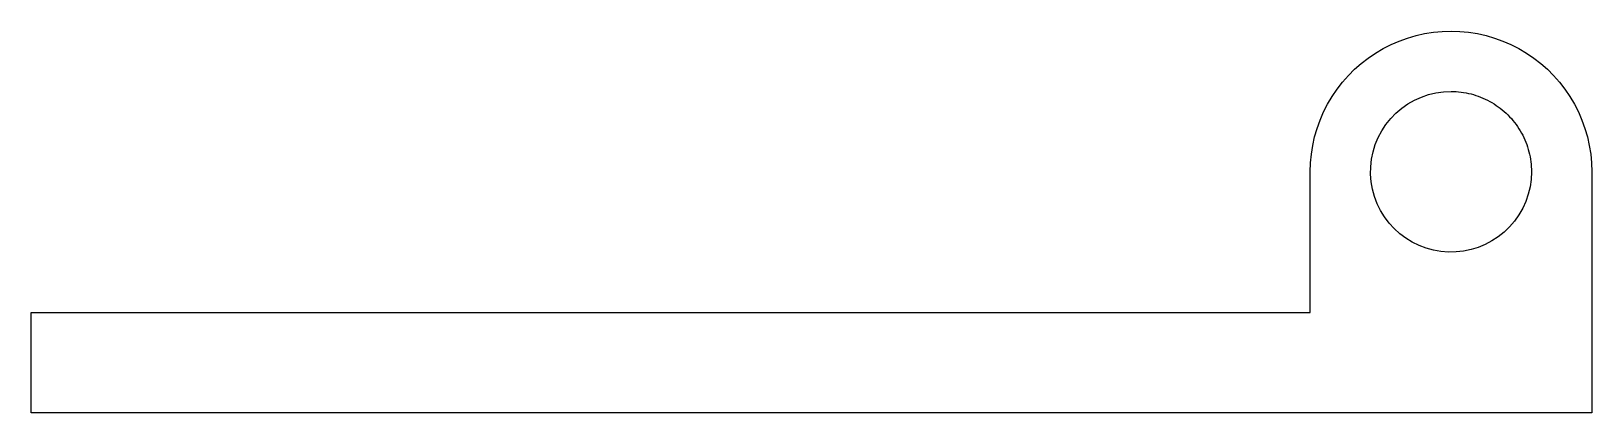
# Model space of a CAD drawing. Header units: metres. Extents: x -51.3 to 26.3, y 0 to 19.
import ezdxf

# ---------------------------------------------------------------- set-up
doc = ezdxf.new("R2010")
doc.units = ezdxf.units.M

msp = doc.modelspace()

# ---------------------------------------------------------------- linework, layer by layer
for points in [[(12.3, 12), (12.314, 12.44), (12.355, 12.877), (12.424, 13.312), (12.52, 13.741), (12.643, 14.163), (12.792, 14.577), (12.966, 14.98), (13.166, 15.372), (13.39, 15.751), (13.637, 16.114), (13.906, 16.462), (14.197, 16.792), (14.508, 17.103), (14.838, 17.394), (15.186, 17.663), (15.549, 17.91), (15.928, 18.134), (16.32, 18.334), (16.723, 18.508), (17.137, 18.657), (17.559, 18.78), (17.988, 18.876), (18.423, 18.945), (18.86, 18.986), (19.3, 19), (19.74, 18.986), (20.177, 18.945), (20.612, 18.876), (21.041, 18.78), (21.463, 18.657), (21.877, 18.508), (22.28, 18.334), (22.672, 18.134), (23.051, 17.91), (23.414, 17.663), (23.762, 17.394), (24.092, 17.103), (24.403, 16.792), (24.694, 16.462), (24.963, 16.114), (25.21, 15.751), (25.434, 15.372), (25.634, 14.98), (25.808, 14.577), (25.957, 14.163), (26.08, 13.741), (26.176, 13.312), (26.245, 12.877), (26.286, 12.44), (26.3, 12)], [(23.3, 12), (23.282, 11.624), (23.229, 11.25), (23.141, 10.884), (23.019, 10.528), (22.864, 10.184), (22.677, 9.857), (22.461, 9.548), (22.216, 9.262), (21.945, 9), (21.651, 8.764), (21.336, 8.557), (21.003, 8.381), (20.655, 8.236), (20.295, 8.126), (19.926, 8.049), (19.551, 8.008), (19.174, 8.002), (18.799, 8.032), (18.427, 8.096), (18.064, 8.196), (17.711, 8.329), (17.373, 8.495), (17.052, 8.692), (16.75, 8.918), (16.472, 9.172), (16.218, 9.45), (15.992, 9.752), (15.795, 10.073), (15.629, 10.411), (15.496, 10.764), (15.396, 11.127), (15.332, 11.499), (15.302, 11.874), (15.308, 12.251), (15.349, 12.626), (15.426, 12.995), (15.536, 13.355), (15.681, 13.703), (15.857, 14.036), (16.064, 14.351), (16.3, 14.645), (16.562, 14.916), (16.848, 15.161), (17.157, 15.377), (17.484, 15.564), (17.828, 15.719), (18.184, 15.841), (18.55, 15.929), (18.924, 15.982), (19.3, 16)], [(19.3, 16), (19.426, 15.998), (19.551, 15.992), (19.676, 15.982), (19.801, 15.968), (19.926, 15.951), (20.05, 15.929), (20.173, 15.904), (20.295, 15.874), (20.416, 15.841), (20.536, 15.804), (20.655, 15.764), (20.772, 15.719), (20.889, 15.671), (21.003, 15.619), (21.116, 15.564), (21.227, 15.505), (21.336, 15.443), (21.443, 15.377), (21.548, 15.308), (21.651, 15.236), (21.752, 15.161), (21.85, 15.082), (21.945, 15), (22.038, 14.916), (22.128, 14.828), (22.216, 14.738), (22.3, 14.645), (22.382, 14.55), (22.461, 14.452), (22.536, 14.351), (22.608, 14.248), (22.677, 14.143), (22.743, 14.036), (22.805, 13.927), (22.864, 13.816), (22.919, 13.703), (22.971, 13.589), (23.019, 13.472), (23.064, 13.355), (23.104, 13.236), (23.141, 13.116), (23.174, 12.995), (23.204, 12.873), (23.229, 12.75), (23.251, 12.626), (23.268, 12.501), (23.282, 12.376), (23.292, 12.251), (23.298, 12.126), (23.3, 12)], [(12.3, 5), (12.3, 5.14), (12.3, 5.28), (12.3, 5.42), (12.3, 5.56), (12.3, 5.7), (12.3, 5.84), (12.3, 5.98), (12.3, 6.12), (12.3, 6.26), (12.3, 6.4), (12.3, 6.54), (12.3, 6.68), (12.3, 6.82), (12.3, 6.96), (12.3, 7.1), (12.3, 7.24), (12.3, 7.38), (12.3, 7.52), (12.3, 7.66), (12.3, 7.8), (12.3, 7.94), (12.3, 8.08), (12.3, 8.22), (12.3, 8.36), (12.3, 8.5), (12.3, 8.64), (12.3, 8.78), (12.3, 8.92), (12.3, 9.06), (12.3, 9.2), (12.3, 9.34), (12.3, 9.48), (12.3, 9.62), (12.3, 9.76), (12.3, 9.9), (12.3, 10.04), (12.3, 10.18), (12.3, 10.32), (12.3, 10.46), (12.3, 10.6), (12.3, 10.74), (12.3, 10.88), (12.3, 11.02), (12.3, 11.16), (12.3, 11.3), (12.3, 11.44), (12.3, 11.58), (12.3, 11.72), (12.3, 11.86), (12.3, 12)], [(12.3, 5), (12.3, 5.14), (12.3, 5.28), (12.3, 5.42), (12.3, 5.56), (12.3, 5.7), (12.3, 5.84), (12.3, 5.98), (12.3, 6.12), (12.3, 6.26), (12.3, 6.4), (12.3, 6.54), (12.3, 6.68), (12.3, 6.82), (12.3, 6.96), (12.3, 7.1), (12.3, 7.24), (12.3, 7.38), (12.3, 7.52), (12.3, 7.66), (12.3, 7.8), (12.3, 7.94), (12.3, 8.08), (12.3, 8.22), (12.3, 8.36), (12.3, 8.5), (12.3, 8.64), (12.3, 8.78), (12.3, 8.92), (12.3, 9.06), (12.3, 9.2), (12.3, 9.34), (12.3, 9.48), (12.3, 9.62), (12.3, 9.76), (12.3, 9.9), (12.3, 10.04), (12.3, 10.18), (12.3, 10.32), (12.3, 10.46), (12.3, 10.6), (12.3, 10.74), (12.3, 10.88), (12.3, 11.02), (12.3, 11.16), (12.3, 11.3), (12.3, 11.44), (12.3, 11.58), (12.3, 11.72), (12.3, 11.86), (12.3, 12)], [(26.3, 12), (26.3, 11.76), (26.3, 11.52), (26.3, 11.28), (26.3, 11.04), (26.3, 10.8), (26.3, 10.56), (26.3, 10.32), (26.3, 10.08), (26.3, 9.84), (26.3, 9.6), (26.3, 9.36), (26.3, 9.12), (26.3, 8.88), (26.3, 8.64), (26.3, 8.4), (26.3, 8.16), (26.3, 7.92), (26.3, 7.68), (26.3, 7.44), (26.3, 7.2), (26.3, 6.96), (26.3, 6.72), (26.3, 6.48), (26.3, 6.24), (26.3, 6), (26.3, 5.76), (26.3, 5.52), (26.3, 5.28), (26.3, 5.04), (26.3, 4.8), (26.3, 4.56), (26.3, 4.32), (26.3, 4.08), (26.3, 3.84), (26.3, 3.6), (26.3, 3.36), (26.3, 3.12), (26.3, 2.88), (26.3, 2.64), (26.3, 2.4), (26.3, 2.16), (26.3, 1.92), (26.3, 1.68), (26.3, 1.44), (26.3, 1.2), (26.3, 0.96), (26.3, 0.72), (26.3, 0.48), (26.3, 0.24), (26.3, 0)], [(-51.3, 0), (-51.3, 0.1), (-51.3, 0.2), (-51.3, 0.3), (-51.3, 0.4), (-51.3, 0.5), (-51.3, 0.6), (-51.3, 0.7), (-51.3, 0.8), (-51.3, 0.9), (-51.3, 1), (-51.3, 1.1), (-51.3, 1.2), (-51.3, 1.3), (-51.3, 1.4), (-51.3, 1.5), (-51.3, 1.6), (-51.3, 1.7), (-51.3, 1.8), (-51.3, 1.9), (-51.3, 2), (-51.3, 2.1), (-51.3, 2.2), (-51.3, 2.3), (-51.3, 2.4), (-51.3, 2.5), (-51.3, 2.6), (-51.3, 2.7), (-51.3, 2.8), (-51.3, 2.9), (-51.3, 3), (-51.3, 3.1), (-51.3, 3.2), (-51.3, 3.3), (-51.3, 3.4), (-51.3, 3.5), (-51.3, 3.6), (-51.3, 3.7), (-51.3, 3.8), (-51.3, 3.9), (-51.3, 4), (-51.3, 4.1), (-51.3, 4.2), (-51.3, 4.3), (-51.3, 4.4), (-51.3, 4.5), (-51.3, 4.6), (-51.3, 4.7), (-51.3, 4.8), (-51.3, 4.9), (-51.3, 5)], [(-51.3, 5), (-50.028, 5), (-48.756, 5), (-47.484, 5), (-46.212, 5), (-44.94, 5), (-43.668, 5), (-42.396, 5), (-41.124, 5), (-39.852, 5), (-38.58, 5), (-37.308, 5), (-36.036, 5), (-34.764, 5), (-33.492, 5), (-32.22, 5), (-30.948, 5), (-29.676, 5), (-28.404, 5), (-27.132, 5), (-25.86, 5), (-24.588, 5), (-23.316, 5), (-22.044, 5), (-20.772, 5), (-19.5, 5), (-18.228, 5), (-16.956, 5), (-15.684, 5), (-14.412, 5), (-13.14, 5), (-11.868, 5), (-10.596, 5), (-9.324, 5), (-8.052, 5), (-6.78, 5), (-5.508, 5), (-4.236, 5), (-2.964, 5), (-1.692, 5), (-0.42, 5), (0.852, 5), (2.124, 5), (3.396, 5), (4.668, 5), (5.94, 5), (7.212, 5), (8.484, 5), (9.756, 5), (11.028, 5), (12.3, 5)], [(-20, 5), (-19.354, 5), (-18.708, 5), (-18.062, 5), (-17.416, 5), (-16.77, 5), (-16.124, 5), (-15.478, 5), (-14.832, 5), (-14.186, 5), (-13.54, 5), (-12.894, 5), (-12.248, 5), (-11.602, 5), (-10.956, 5), (-10.31, 5), (-9.664, 5), (-9.018, 5), (-8.372, 5), (-7.726, 5), (-7.08, 5), (-6.434, 5), (-5.788, 5), (-5.142, 5), (-4.496, 5), (-3.85, 5), (-3.204, 5), (-2.558, 5), (-1.912, 5), (-1.266, 5), (-0.62, 5), (0.026, 5), (0.672, 5), (1.318, 5), (1.964, 5), (2.61, 5), (3.256, 5), (3.902, 5), (4.548, 5), (5.194, 5), (5.84, 5), (6.486, 5), (7.132, 5), (7.778, 5), (8.424, 5), (9.07, 5), (9.716, 5), (10.362, 5), (11.008, 5), (11.654, 5), (12.3, 5)], [(26.3, 0), (24.748, 0), (23.196, 0), (21.644, 0), (20.092, 0), (18.54, 0), (16.988, 0), (15.436, 0), (13.884, 0), (12.332, 0), (10.78, 0), (9.228, 0), (7.676, 0), (6.124, 0), (4.572, 0), (3.02, 0), (1.468, 0), (-0.084, 0), (-1.636, 0), (-3.188, 0), (-4.74, 0), (-6.292, 0), (-7.844, 0), (-9.396, 0), (-10.948, 0), (-12.5, 0), (-14.052, 0), (-15.604, 0), (-17.156, 0), (-18.708, 0), (-20.26, 0), (-21.812, 0), (-23.364, 0), (-24.916, 0), (-26.468, 0), (-28.02, 0), (-29.572, 0), (-31.124, 0), (-32.676, 0), (-34.228, 0), (-35.78, 0), (-37.332, 0), (-38.884, 0), (-40.436, 0), (-41.988, 0), (-43.54, 0), (-45.092, 0), (-46.644, 0), (-48.196, 0), (-49.748, 0), (-51.3, 0)]]:
    msp.add_lwpolyline(points)

doc.saveas('drawing.dxf')
